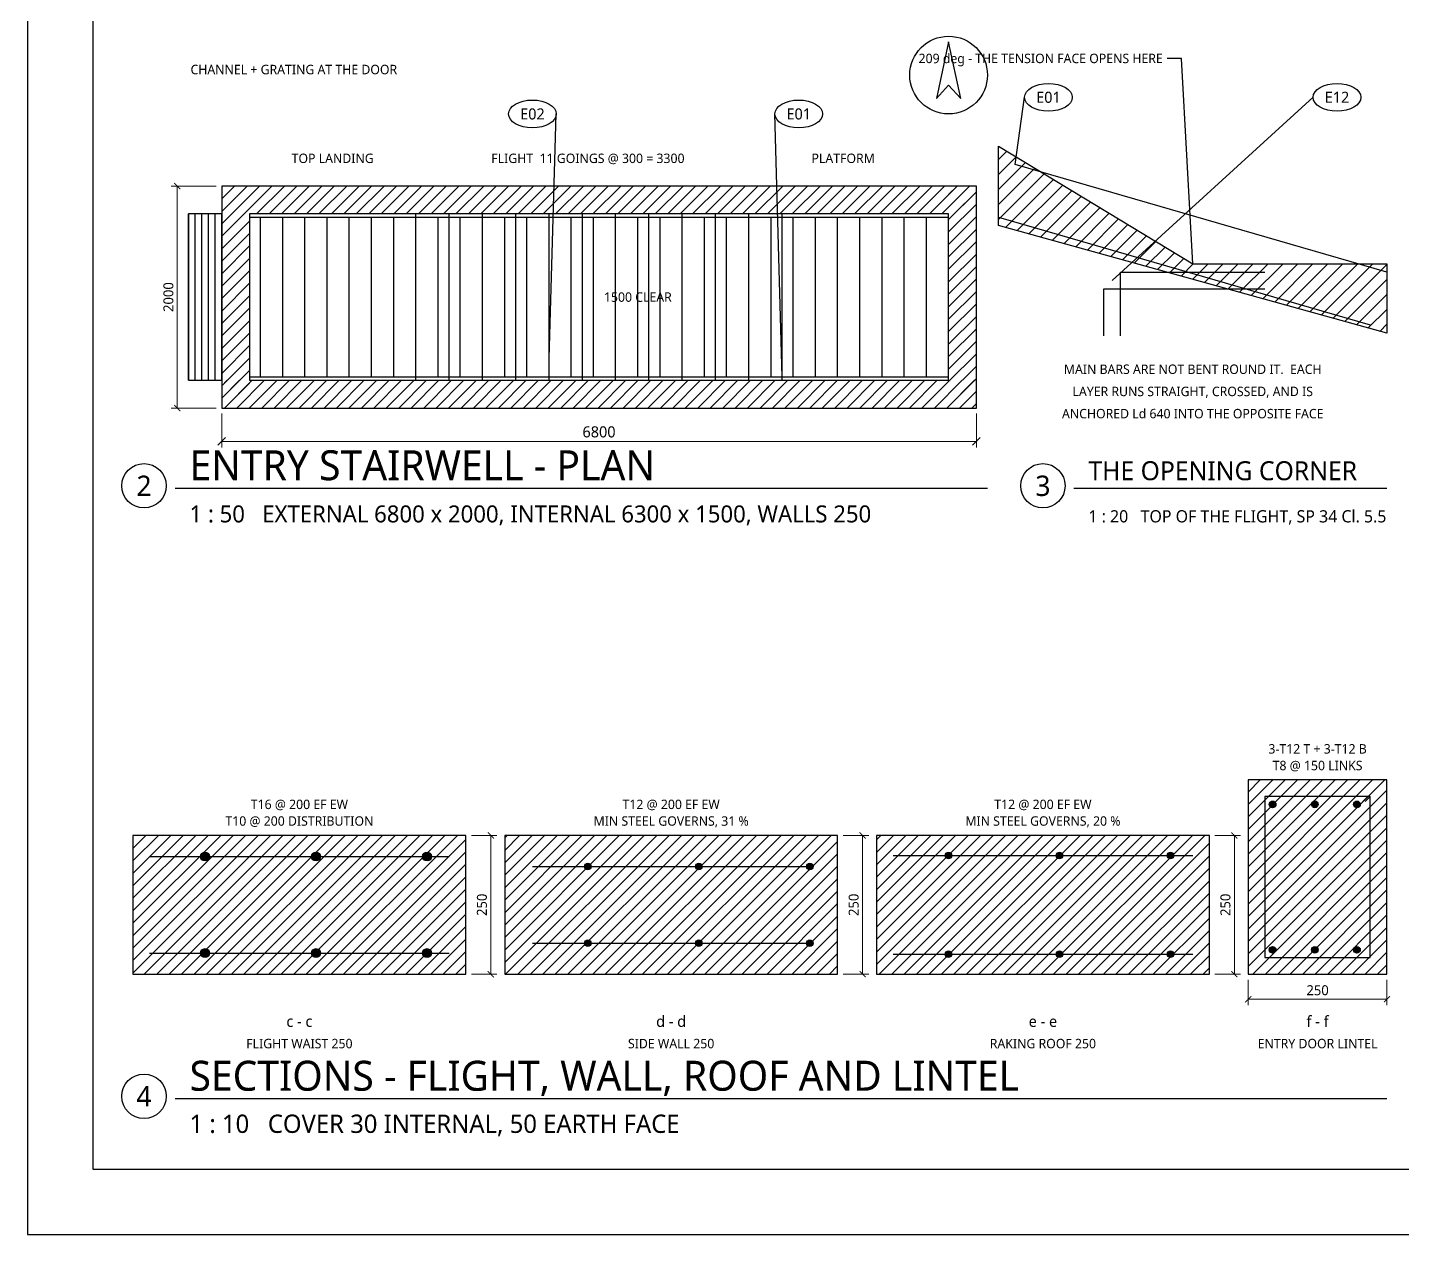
# Model space of a CAD drawing. Header units: millimetres. Extents: x 27 to 567, y 19 to 401.
# Drawn here: x 27 to 274.8, y 19.1 to 236.6 of the extents above; entities that cross this region are included whole.
import ezdxf
from ezdxf.enums import TextEntityAlignment as Align

# ---------------------------------------------------------------- set-up
doc = ezdxf.new("R2010")
doc.units = ezdxf.units.MM
for name, color, linetype in [('S-CALLOUT', 7, 'Continuous'), ('S-CONCRETE', 7, 'Continuous'), ('S-CONCRETE-THIN', 7, 'Continuous'), ('S-DIM', 7, 'Continuous'), ('S-EXISTING', 8, 'Continuous'), ('S-HATCH', 8, 'Continuous'), ('S-HIDDEN', 8, 'Continuous'), ('S-REBAR-DIST', 5, 'Continuous'), ('S-REBAR-MAIN', 1, 'Continuous'), ('S-REBAR-SEC', 1, 'Continuous'), ('S-REBAR-STIRRUP', 5, 'Continuous'), ('S-SECTION', 7, 'Continuous'), ('S-TEXT', 7, 'Continuous'), ('S-TITLE', 7, 'Continuous')]:
    doc.layers.add(name, color=color, linetype=linetype)
doc.styles.add('OpenSans', font='OpenSans-Regular.ttf')
doc.dimstyles.new('A2-DIM', dxfattribs={"dimtxt": 2, "dimasz": 1.4, "dimexe": 1.1, "dimexo": 1, "dimgap": 0.7, "dimtad": 1, "dimdec": 0, "dimtxsty": 'OpenSans', "dimblk": 'ARCHTICK', "dimcen": 2.5, "dimclrd": 7, "dimclre": 7, "dimclrt": 7, "dimazin": 3, "dimtfac": 1, "dimtmove": 0, "dimatfit": 3, "dimlwd": 13, "dimlwe": 13})
doc.dimstyles.new('A2-DIM-S', dxfattribs={"dimtxt": 1.8, "dimasz": 1.1, "dimexe": 1.1, "dimexo": 1, "dimgap": 0.7, "dimtad": 1, "dimdec": 0, "dimtxsty": 'OpenSans', "dimblk": 'ARCHTICK', "dimcen": 2.5, "dimclrd": 7, "dimclre": 7, "dimclrt": 7, "dimazin": 3, "dimtfac": 1, "dimtmove": 0, "dimatfit": 3, "dimlwd": 13, "dimlwe": 13})

# ---------------------------------------------------------------- blocks, each defined once
blk = doc.blocks.new('A2-NORTH')
at = {"layer": 'S-TITLE'}
blk.add_lwpolyline([(0, 6), (-2.2, -4.2), (0, -1.8), (2.2, -4.2)], close=True, dxfattribs=at)
blk.add_circle((0, 0), 7, dxfattribs=at)
blk = doc.blocks.new('_ARCHTICK')
at = {"color": 0, "linetype": 'BYBLOCK', "const_width": 0.15}
blk.add_lwpolyline([(-0.5, -0.5), (0.5, 0.5)], dxfattribs=at)

msp = doc.modelspace()

# ---------------------------------------------------------------- hatches: boundary and pattern name
at = {"layer": 'S-HATCH'}
h = msp.add_hatch(dxfattribs=at)
h.set_pattern_fill('ANSI31', scale=0.6)
h.paths.add_polyline_path([(202, 215.212), (237, 194), (272, 194), (272, 181.5), (202, 200.912)])
h = msp.add_hatch(dxfattribs=at)
h.set_pattern_fill('ANSI31', scale=0.5)
h.paths.add_polyline_path([(62, 203), (198, 203), (198, 208), (62, 208)])
h = msp.add_hatch(dxfattribs=at)
h.set_pattern_fill('ANSI31', scale=0.5)
h.paths.add_polyline_path([(62, 168), (67, 168), (67, 208), (62, 208)])
h = msp.add_hatch(dxfattribs=at)
h.set_pattern_fill('ANSI31', scale=0.5)
h.paths.add_polyline_path([(193, 168), (198, 168), (198, 208), (193, 208)])
h = msp.add_hatch(dxfattribs=at)
h.set_pattern_fill('ANSI31', scale=0.5)
h.paths.add_polyline_path([(62, 168), (198, 168), (198, 173), (62, 173)])
h = msp.add_hatch(dxfattribs=at)
h.set_pattern_fill('ANSI31', scale=0.5)
h.paths.add_polyline_path([(247, 66), (272, 66), (272, 101), (247, 101)])
h = msp.add_hatch(dxfattribs=at)
h.set_pattern_fill('ANSI31', scale=0.5)
h.paths.add_polyline_path([(46, 66), (106, 66), (106, 91), (46, 91)])
h = msp.add_hatch(dxfattribs=at)
h.set_pattern_fill('ANSI31', scale=0.5)
h.paths.add_polyline_path([(113, 66), (173, 66), (173, 91), (113, 91)])
h = msp.add_hatch(dxfattribs=at)
h.set_pattern_fill('ANSI31', scale=0.5)
h.paths.add_polyline_path([(180, 66), (240, 66), (240, 91), (180, 91)])
at = {"layer": 'S-REBAR-DIST'}
for points in [[(59.8, 87.2), (59.739, 87.506), (59.566, 87.766), (59.306, 87.939), (59, 88), (58.694, 87.939), (58.434, 87.766), (58.261, 87.506), (58.2, 87.2), (58.261, 86.894), (58.434, 86.634), (58.694, 86.461), (59, 86.4), (59.306, 86.461), (59.566, 86.634), (59.739, 86.894)], [(79.8, 87.2), (79.739, 87.506), (79.566, 87.766), (79.306, 87.939), (79, 88), (78.694, 87.939), (78.434, 87.766), (78.261, 87.506), (78.2, 87.2), (78.261, 86.894), (78.434, 86.634), (78.694, 86.461), (79, 86.4), (79.306, 86.461), (79.566, 86.634), (79.739, 86.894)], [(99.8, 87.2), (99.739, 87.506), (99.566, 87.766), (99.306, 87.939), (99, 88), (98.694, 87.939), (98.434, 87.766), (98.261, 87.506), (98.2, 87.2), (98.261, 86.894), (98.434, 86.634), (98.694, 86.461), (99, 86.4), (99.306, 86.461), (99.566, 86.634), (99.739, 86.894)], [(193.6, 87.4), (193.554, 87.63), (193.424, 87.824), (193.23, 87.954), (193, 88), (192.77, 87.954), (192.576, 87.824), (192.446, 87.63), (192.4, 87.4), (192.446, 87.17), (192.576, 86.976), (192.77, 86.846), (193, 86.8), (193.23, 86.846), (193.424, 86.976), (193.554, 87.17)], [(213.6, 87.4), (213.554, 87.63), (213.424, 87.824), (213.23, 87.954), (213, 88), (212.77, 87.954), (212.576, 87.824), (212.446, 87.63), (212.4, 87.4), (212.446, 87.17), (212.576, 86.976), (212.77, 86.846), (213, 86.8), (213.23, 86.846), (213.424, 86.976), (213.554, 87.17)], [(233.6, 87.4), (233.554, 87.63), (233.424, 87.824), (233.23, 87.954), (233, 88), (232.77, 87.954), (232.576, 87.824), (232.446, 87.63), (232.4, 87.4), (232.446, 87.17), (232.576, 86.976), (232.77, 86.846), (233, 86.8), (233.23, 86.846), (233.424, 86.976), (233.554, 87.17)], [(128.6, 85.4), (128.554, 85.63), (128.424, 85.824), (128.23, 85.954), (128, 86), (127.77, 85.954), (127.576, 85.824), (127.446, 85.63), (127.4, 85.4), (127.446, 85.17), (127.576, 84.976), (127.77, 84.846), (128, 84.8), (128.23, 84.846), (128.424, 84.976), (128.554, 85.17)], [(148.6, 85.4), (148.554, 85.63), (148.424, 85.824), (148.23, 85.954), (148, 86), (147.77, 85.954), (147.576, 85.824), (147.446, 85.63), (147.4, 85.4), (147.446, 85.17), (147.576, 84.976), (147.77, 84.846), (148, 84.8), (148.23, 84.846), (148.424, 84.976), (148.554, 85.17)], [(168.6, 85.4), (168.554, 85.63), (168.424, 85.824), (168.23, 85.954), (168, 86), (167.77, 85.954), (167.576, 85.824), (167.446, 85.63), (167.4, 85.4), (167.446, 85.17), (167.576, 84.976), (167.77, 84.846), (168, 84.8), (168.23, 84.846), (168.424, 84.976), (168.554, 85.17)], [(128.6, 71.6), (128.554, 71.83), (128.424, 72.024), (128.23, 72.154), (128, 72.2), (127.77, 72.154), (127.576, 72.024), (127.446, 71.83), (127.4, 71.6), (127.446, 71.37), (127.576, 71.176), (127.77, 71.046), (128, 71), (128.23, 71.046), (128.424, 71.176), (128.554, 71.37)], [(148.6, 71.6), (148.554, 71.83), (148.424, 72.024), (148.23, 72.154), (148, 72.2), (147.77, 72.154), (147.576, 72.024), (147.446, 71.83), (147.4, 71.6), (147.446, 71.37), (147.576, 71.176), (147.77, 71.046), (148, 71), (148.23, 71.046), (148.424, 71.176), (148.554, 71.37)], [(168.6, 71.6), (168.554, 71.83), (168.424, 72.024), (168.23, 72.154), (168, 72.2), (167.77, 72.154), (167.576, 72.024), (167.446, 71.83), (167.4, 71.6), (167.446, 71.37), (167.576, 71.176), (167.77, 71.046), (168, 71), (168.23, 71.046), (168.424, 71.176), (168.554, 71.37)], [(59.8, 69.8), (59.739, 70.106), (59.566, 70.366), (59.306, 70.539), (59, 70.6), (58.694, 70.539), (58.434, 70.366), (58.261, 70.106), (58.2, 69.8), (58.261, 69.494), (58.434, 69.234), (58.694, 69.061), (59, 69), (59.306, 69.061), (59.566, 69.234), (59.739, 69.494)], [(79.8, 69.8), (79.739, 70.106), (79.566, 70.366), (79.306, 70.539), (79, 70.6), (78.694, 70.539), (78.434, 70.366), (78.261, 70.106), (78.2, 69.8), (78.261, 69.494), (78.434, 69.234), (78.694, 69.061), (79, 69), (79.306, 69.061), (79.566, 69.234), (79.739, 69.494)], [(99.8, 69.8), (99.739, 70.106), (99.566, 70.366), (99.306, 70.539), (99, 70.6), (98.694, 70.539), (98.434, 70.366), (98.261, 70.106), (98.2, 69.8), (98.261, 69.494), (98.434, 69.234), (98.694, 69.061), (99, 69), (99.306, 69.061), (99.566, 69.234), (99.739, 69.494)], [(193.6, 69.6), (193.554, 69.83), (193.424, 70.024), (193.23, 70.154), (193, 70.2), (192.77, 70.154), (192.576, 70.024), (192.446, 69.83), (192.4, 69.6), (192.446, 69.37), (192.576, 69.176), (192.77, 69.046), (193, 69), (193.23, 69.046), (193.424, 69.176), (193.554, 69.37)], [(213.6, 69.6), (213.554, 69.83), (213.424, 70.024), (213.23, 70.154), (213, 70.2), (212.77, 70.154), (212.576, 70.024), (212.446, 69.83), (212.4, 69.6), (212.446, 69.37), (212.576, 69.176), (212.77, 69.046), (213, 69), (213.23, 69.046), (213.424, 69.176), (213.554, 69.37)], [(233.6, 69.6), (233.554, 69.83), (233.424, 70.024), (233.23, 70.154), (233, 70.2), (232.77, 70.154), (232.576, 70.024), (232.446, 69.83), (232.4, 69.6), (232.446, 69.37), (232.576, 69.176), (232.77, 69.046), (233, 69), (233.23, 69.046), (233.424, 69.176), (233.554, 69.37)]]:
    msp.add_hatch(color=5, dxfattribs=at).paths.add_polyline_path(points)
at = {"layer": 'S-REBAR-MAIN'}
for points in [[(252, 96.6), (251.954, 96.83), (251.824, 97.024), (251.63, 97.154), (251.4, 97.2), (251.17, 97.154), (250.976, 97.024), (250.846, 96.83), (250.8, 96.6), (250.846, 96.37), (250.976, 96.176), (251.17, 96.046), (251.4, 96), (251.63, 96.046), (251.824, 96.176), (251.954, 96.37)], [(259.6, 96.6), (259.554, 96.83), (259.424, 97.024), (259.23, 97.154), (259, 97.2), (258.77, 97.154), (258.576, 97.024), (258.446, 96.83), (258.4, 96.6), (258.446, 96.37), (258.576, 96.176), (258.77, 96.046), (259, 96), (259.23, 96.046), (259.424, 96.176), (259.554, 96.37)], [(267.2, 96.6), (267.154, 96.83), (267.024, 97.024), (266.83, 97.154), (266.6, 97.2), (266.37, 97.154), (266.176, 97.024), (266.046, 96.83), (266, 96.6), (266.046, 96.37), (266.176, 96.176), (266.37, 96.046), (266.6, 96), (266.83, 96.046), (267.024, 96.176), (267.154, 96.37)], [(252, 70.4), (251.954, 70.63), (251.824, 70.824), (251.63, 70.954), (251.4, 71), (251.17, 70.954), (250.976, 70.824), (250.846, 70.63), (250.8, 70.4), (250.846, 70.17), (250.976, 69.976), (251.17, 69.846), (251.4, 69.8), (251.63, 69.846), (251.824, 69.976), (251.954, 70.17)], [(259.6, 70.4), (259.554, 70.63), (259.424, 70.824), (259.23, 70.954), (259, 71), (258.77, 70.954), (258.576, 70.824), (258.446, 70.63), (258.4, 70.4), (258.446, 70.17), (258.576, 69.976), (258.77, 69.846), (259, 69.8), (259.23, 69.846), (259.424, 69.976), (259.554, 70.17)], [(267.2, 70.4), (267.154, 70.63), (267.024, 70.824), (266.83, 70.954), (266.6, 71), (266.37, 70.954), (266.176, 70.824), (266.046, 70.63), (266, 70.4), (266.046, 70.17), (266.176, 69.976), (266.37, 69.846), (266.6, 69.8), (266.83, 69.846), (267.024, 69.976), (267.154, 70.17)]]:
    msp.add_hatch(color=1, dxfattribs=at).paths.add_polyline_path(points)

# ---------------------------------------------------------------- linework, layer by layer
at = {"layer": 'S-CALLOUT'}
for p, q in [((235, 231), (232.4, 231)), ((237, 194), (235, 231)), ((205, 211.894), (206.7, 224)), ((222.5, 191), (258.7, 224)), ((121, 177), (122.3, 221)), ((163, 173.6), (161.7, 221))]:
    msp.add_line(p, q, dxfattribs=at)
for centre in [(211, 224), (263, 224), (118, 221), (166, 221)]:
    msp.add_ellipse(centre, major_axis=(4.3, 0), ratio=0.5813953, dxfattribs=at)
at = {"layer": 'S-CONCRETE'}
for p, q in [((97, 173), (97, 203)), ((163, 173), (163, 203))]:
    msp.add_line(p, q, dxfattribs=at)
for points in [[(202, 215.212), (237, 194), (272, 194), (272, 181.5), (202, 200.912)], [(62, 168), (198, 168), (198, 208), (62, 208)], [(67, 173), (193, 173), (193, 203), (67, 203)], [(247, 66), (272, 66), (272, 101), (247, 101)], [(46, 66), (106, 66), (106, 91), (46, 91)], [(113, 66), (173, 66), (173, 91), (113, 91)], [(180, 66), (240, 66), (240, 91), (180, 91)]]:
    msp.add_lwpolyline(points, close=True, dxfattribs=at)
at = {"layer": 'S-CONCRETE-THIN'}
for p, q in [((103, 173), (103, 203)), ((109, 173), (109, 203)), ((115, 173), (115, 203)), ((121, 173), (121, 203)), ((127, 173), (127, 203)), ((133, 173), (133, 203)), ((139, 173), (139, 203)), ((145, 173), (145, 203)), ((151, 173), (151, 203)), ((157, 173), (157, 203)), ((163, 173), (163, 203))]:
    msp.add_line(p, q, dxfattribs=at)
at = {"layer": 'S-EXISTING'}
for p, q in [((56, 173), (56, 203)), ((57.2, 173), (57.2, 203)), ((58.4, 173), (58.4, 203)), ((59.6, 173), (59.6, 203)), ((60.8, 173), (60.8, 203)), ((62, 173), (62, 203))]:
    msp.add_line(p, q, dxfattribs=at)
msp.add_lwpolyline([(56, 173), (62, 173), (62, 203), (56, 203)], close=True, dxfattribs=at)
at = {"layer": 'S-HIDDEN'}
for p, q in [((62, 196), (62, 197.8)), ((62, 193), (62, 194.8)), ((62, 190), (62, 191.8)), ((62, 187), (62, 188.8)), ((62, 184), (62, 185.8)), ((62, 181), (62, 182.8)), ((62, 178), (62, 179.8))]:
    msp.add_line(p, q, dxfattribs=at)
at = {"layer": 'S-REBAR-DIST'}
for points in [[(69, 173.6), (69, 202.4)], [(73, 173.6), (73, 202.4)], [(77, 173.6), (77, 202.4)], [(81, 173.6), (81, 202.4)], [(85, 173.6), (85, 202.4)], [(89, 173.6), (89, 202.4)], [(93, 173.6), (93, 202.4)], [(97, 173.6), (97, 202.4)], [(101, 173.6), (101, 202.4)], [(105, 173.6), (105, 202.4)], [(109, 173.6), (109, 202.4)], [(113, 173.6), (113, 202.4)], [(117, 173.6), (117, 202.4)], [(121, 173.6), (121, 202.4)], [(125, 173.6), (125, 202.4)], [(129, 173.6), (129, 202.4)], [(133, 173.6), (133, 202.4)], [(137, 173.6), (137, 202.4)], [(141, 173.6), (141, 202.4)], [(145, 173.6), (145, 202.4)], [(149, 173.6), (149, 202.4)], [(153, 173.6), (153, 202.4)], [(157, 173.6), (157, 202.4)], [(161, 173.6), (161, 202.4)], [(165, 173.6), (165, 202.4)], [(169, 173.6), (169, 202.4)], [(173, 173.6), (173, 202.4)], [(177, 173.6), (177, 202.4)], [(181, 173.6), (181, 202.4)], [(185, 173.6), (185, 202.4)], [(189, 173.6), (189, 202.4)]]:
    msp.add_lwpolyline(points, dxfattribs=at)
for centre, radius in [((59, 87.2), 0.8), ((79, 87.2), 0.8), ((99, 87.2), 0.8), ((193, 87.4), 0.6), ((213, 87.4), 0.6), ((233, 87.4), 0.6), ((128, 85.4), 0.6), ((148, 85.4), 0.6), ((168, 85.4), 0.6), ((128, 71.6), 0.6), ((148, 71.6), 0.6), ((168, 71.6), 0.6), ((59, 69.8), 0.8), ((79, 69.8), 0.8), ((99, 69.8), 0.8), ((193, 69.6), 0.6), ((213, 69.6), 0.6), ((233, 69.6), 0.6)]:
    msp.add_circle(centre, radius, dxfattribs=at)
at = {"layer": 'S-REBAR-MAIN'}
for p, q in [((49, 87.2), (103, 87.2)), ((183, 87.4), (237, 87.4)), ((118, 85.4), (168, 85.4)), ((49, 69.8), (103, 69.8)), ((118, 71.6), (168, 71.6)), ((183, 69.6), (237, 69.6))]:
    msp.add_line(p, q, dxfattribs=at)
for points in [[(272, 192.5), (205, 211.894)], [(67, 202.4), (193, 202.4)], [(202, 202.412), (269, 183)], [(67, 173.6), (193, 173.6)]]:
    msp.add_lwpolyline(points, dxfattribs=at)
for centre in [(251.4, 96.6), (259, 96.6), (266.6, 96.6), (251.4, 70.4), (259, 70.4), (266.6, 70.4)]:
    msp.add_circle(centre, 0.6, dxfattribs=at)
at = {"layer": 'S-REBAR-SEC'}
for points in [[(224, 181), (224, 192.5), (250, 192.5)], [(221, 181), (221, 189.5), (250, 189.5)]]:
    msp.add_lwpolyline(points, dxfattribs=at)
at = {"layer": 'S-REBAR-STIRRUP'}
for p, q in [((268.55, 98), (267.65, 97.1)), ((269, 98), (268.1, 97.1))]:
    msp.add_line(p, q, dxfattribs=at)
msp.add_lwpolyline([(250, 69), (269, 69), (269, 98), (250, 98)], close=True, dxfattribs=at)
at = {"layer": 'S-TITLE'}
for p, q in [((53.6, 153.6), (200, 153.6)), ((215.6, 153.6), (272, 153.6)), ((53.6, 43.6), (272, 43.6))]:
    msp.add_line(p, q, dxfattribs=at)
for points in [[(27, 19.1), (567, 19.1), (567, 400.9), (27, 400.9)], [(38.8, 30.9), (555.2, 30.9), (555.2, 389.1), (38.8, 389.1)]]:
    msp.add_lwpolyline(points, close=True, dxfattribs=at)
for centre in [(48, 154), (210, 154), (48, 44)]:
    msp.add_circle(centre, 4, dxfattribs=at)

# ---------------------------------------------------------------- block references
msp.add_blockref('A2-NORTH', (193, 228), dxfattribs=at)

# ---------------------------------------------------------------- texts
at = {"layer": 'S-CALLOUT', "style": 'OpenSans'}
for s, p in [('E01', (211, 224)), ('E12', (263, 224)), ('E02', (118, 221)), ('E01', (166, 221))]:
    msp.add_text(s, height=2, dxfattribs=at).set_placement(p, align=Align.MIDDLE_CENTER)
at = {"layer": 'S-SECTION', "style": 'OpenSans'}
for s, p in [('c - c', (76, 57.5)), ('d - d', (143, 57.5)), ('e - e', (210, 57.5)), ('f - f', (259.5, 57.5))]:
    msp.add_text(s, height=2, dxfattribs=at).set_placement(p, align=Align.MIDDLE_CENTER)
at = {"layer": 'S-TEXT', "style": 'OpenSans'}
msp.add_text('209 deg - THE TENSION FACE OPENS HERE', height=1.7, dxfattribs=at).set_placement((231.6, 231), align=Align.MIDDLE_RIGHT)
for s, p in [('CHANNEL + GRATING AT THE DOOR', (75, 229)), ('TOP LANDING', (82, 213)), ('FLIGHT  11 GOINGS @ 300 = 3300', (128, 213)), ('PLATFORM', (174, 213)), ('1500 CLEAR', (137, 188)), ('MAIN BARS ARE NOT BENT ROUND IT.  EACH', (237, 175)), ('LAYER RUNS STRAIGHT, CROSSED, AND IS', (237, 171)), ('ANCHORED Ld 640 INTO THE OPPOSITE FACE', (237, 167)), ('3-T12 T + 3-T12 B', (259.5, 106.6)), ('T8 @ 150 LINKS', (259.5, 103.6)), ('T16 @ 200 EF EW', (76, 96.6)), ('T12 @ 200 EF EW', (143, 96.6)), ('T12 @ 200 EF EW', (210, 96.6)), ('T10 @ 200 DISTRIBUTION', (76, 93.6)), ('MIN STEEL GOVERNS, 31 %', (143, 93.6)), ('MIN STEEL GOVERNS, 20 %', (210, 93.6)), ('FLIGHT WAIST 250', (76, 53.5)), ('SIDE WALL 250', (143, 53.5)), ('RAKING ROOF 250', (210, 53.5)), ('ENTRY DOOR LINTEL', (259.5, 53.5))]:
    msp.add_text(s, height=1.7, dxfattribs=at).set_placement(p, align=Align.MIDDLE_CENTER)
for s, height, p in [('1 : 50   EXTERNAL 6800 x 2000, INTERNAL 6300 x 1500, WALLS 250', 3.06176, (56.2, 147.4)), ('1 : 20   TOP OF THE FLIGHT, SP 34 Cl. 5.5', 2.2, (218.2, 147.4)), ('1 : 10   COVER 30 INTERNAL, 50 EARTH FACE', 3.3, (56.2, 37.4))]:
    msp.add_text(s, height=height, dxfattribs=at).set_placement(p)
at = {"layer": 'S-TITLE', "style": 'OpenSans'}
for s, height, p in [('ENTRY STAIRWELL - PLAN', 5.4, (56.2, 155)), ('THE OPENING CORNER', 3.41845, (218.2, 155)), ('SECTIONS - FLIGHT, WALL, ROOF AND LINTEL', 5.4, (56.2, 45))]:
    msp.add_text(s, height=height, dxfattribs=at).set_placement(p)
for s, p in [('2', (48, 154)), ('3', (210, 154)), ('4', (48, 44))]:
    msp.add_text(s, height=3.672, dxfattribs=at).set_placement(p, align=Align.MIDDLE_CENTER)

# ---------------------------------------------------------------- dimensions: what is measured, and where the dimension line sits
at = {"layer": 'S-DIM'}
for base, p1, p2, override in [((54, 168), (62, 168), (62, 208), {"dimlfac": 50}), ((110.5, 66), (106, 66), (106, 91), {"dimlfac": 10}), ((177.5, 66), (173, 66), (173, 91), {"dimlfac": 10}), ((244.5, 66), (240, 66), (240, 91), {"dimlfac": 10})]:
    msp.add_linear_dim(base=base, p1=p1, p2=p2, angle=90, dimstyle='A2-DIM-S', override=override, dxfattribs=at).render()
for base, p1, p2, dimstyle, override in [((62, 162), (62, 168), (198, 168), 'A2-DIM', {"dimlfac": 50}), ((247, 61.5), (247, 66), (272, 66), 'A2-DIM-S', {"dimlfac": 10})]:
    msp.add_linear_dim(base=base, p1=p1, p2=p2, dimstyle=dimstyle, override=override, dxfattribs=at).render()

doc.saveas('drawing.dxf')
